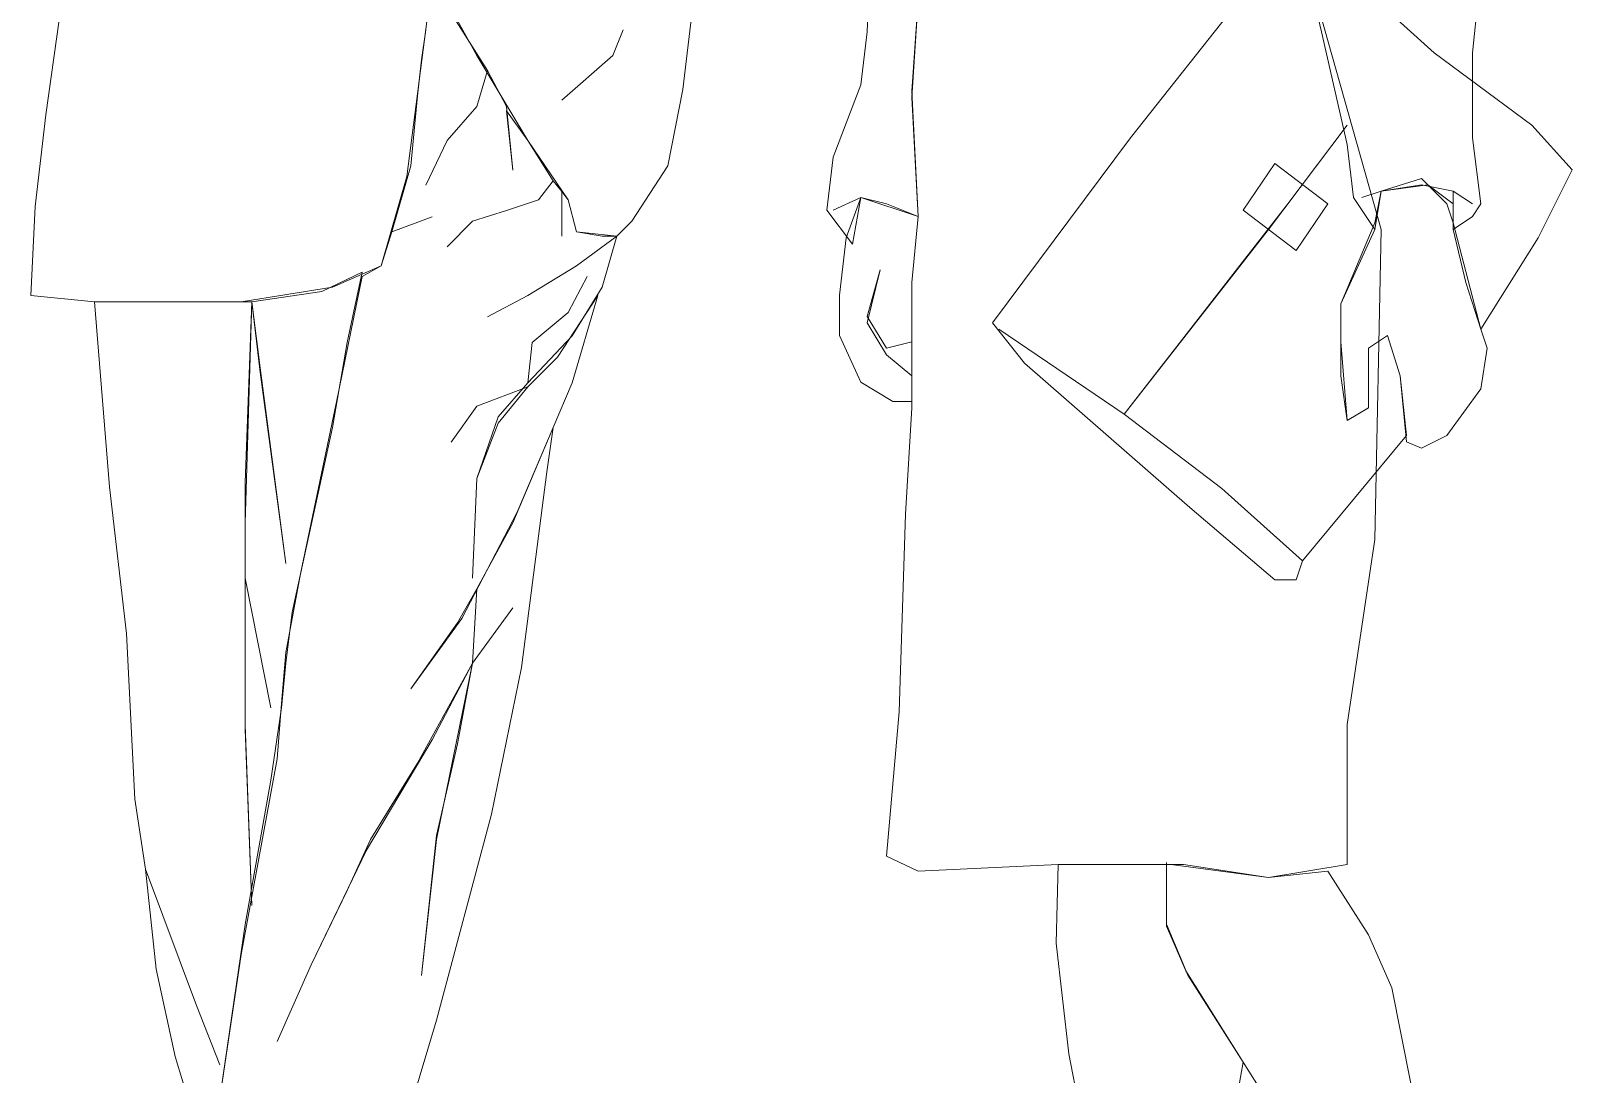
# Model space of a CAD drawing. Extents: x -2611510 to 954358, y -247163 to 181535.
# Drawn here: x 762423 to 763296, y -230115 to -229524 of the extents above; entities that cross this region are included whole.
import ezdxf

# ---------------------------------------------------------------- set-up
doc = ezdxf.new("R2010")
doc.units = 0
doc.linetypes.add('CONTINOUS', pattern=[0])
doc.layers.add('PEOPLE', color=1, linetype='Continuous', lineweight=0)
doc.layers.add('PP-COM', color=7, linetype='Continuous')
doc.styles.get("Standard").update_dxf_attribs({"font": '仿宋_GB2312.TTF', "width": 0.7})

# ---------------------------------------------------------------- blocks, each defined once
blk = doc.blocks.new('6')
at = {"layer": 'PEOPLE', "linetype": 'Continuous'}
for p, q in [((5292.5765, -3075.4996, -3.1795), (5292.5686, -3075.7029, -3.1795)), ((5293.1019, -3075.5736, -3.1795), (5292.896, -3075.8349, -3.1795)), ((5293.1019, -3075.5736, -3.1795), (5293.1336, -3075.7029, -3.1795)), ((5293.2735, -3075.7293, -3.1795), (5293.1019, -3075.5736, -3.1795)), ((5293.2075, -3075.9485, -3.1795), (5293.1019, -3075.5736, -3.1795)), ((5293.3211, -3075.7293, -3.1795), (5293.3343, -3075.6052, -3.1795)), ((5292.632, -3075.6633, -3.1795), (5292.6241, -3075.7848, -3.1795)), ((5292.6241, -3075.7769, -3.1795), (5292.632, -3075.6633, -3.1795)), ((5292.5686, -3075.7029, -3.1795), (5292.5607, -3075.7689, -3.1795)), ((5293.1336, -3075.7029, -3.1795), (5293.1653, -3075.8429, -3.1795)), ((5293.395, -3075.8191, -3.1795), (5293.2735, -3075.7293, -3.1795)), ((5293.3211, -3075.8349, -3.1795), (5293.3211, -3075.7293, -3.1795)), ((5292.5607, -3075.7689, -3.1795), (5292.5264, -3075.8587, -3.1795)), ((5292.632, -3075.9326, -3.1795), (5292.6241, -3075.7769, -3.1795)), ((5292.6241, -3075.7848, -3.1795), (5292.632, -3075.9326, -3.1795)), ((5292.896, -3075.8349, -3.1795), (5292.7244, -3076.0646, -3.1795)), ((5293.0676, -3075.9485, -3.1795), (5293.1653, -3075.8191, -3.1795)), ((5293.1653, -3075.8191, -3.1795), (5293.0914, -3075.9168, -3.1795)), ((5293.3316, -3075.9168, -3.1795), (5293.3211, -3075.8349, -3.1795)), ((5293.4451, -3075.8745, -3.1795), (5293.395, -3075.8191, -3.1795)), ((5293.1653, -3075.8429, -3.1795), (5293.1732, -3075.9088, -3.1795)), ((5292.5264, -3075.8587, -3.1795), (5292.5185, -3075.9247, -3.1795)), ((5293.0359, -3075.9247, -3.1795), (5293.0755, -3075.8666, -3.1795)), ((5293.0755, -3075.8666, -3.1795), (5293.1415, -3075.9168, -3.1795)), ((5293.0755, -3075.8666, -3.1795), (5293.0755, -3075.8666, -3.1795)), ((5293.4029, -3075.959, -3.1795), (5293.4451, -3075.8745, -3.1795)), ((5293.2577, -3075.8851, -3.1795), (5293.2075, -3075.9009, -3.1795)), ((5293.2075, -3075.9009, -3.1795), (5293.2656, -3075.893, -3.1795)), ((5293.2075, -3075.9009, -3.1795), (5293.2577, -3075.893, -3.1795)), ((5293.2894, -3075.9168, -3.1795), (5293.2577, -3075.8851, -3.1795)), ((5293.2577, -3075.893, -3.1795), (5293.2973, -3075.9009, -3.1795)), ((5293.2656, -3075.893, -3.1795), (5293.2973, -3075.9168, -3.1795)), ((5292.5607, -3075.9088, -3.1795), (5292.5264, -3075.9247, -3.1795)), ((5292.5264, -3075.9247, -3.1795), (5292.5607, -3075.9088, -3.1795)), ((5292.5607, -3075.9088, -3.1795), (5292.5422, -3075.959, -3.1795)), ((5292.5502, -3075.9669, -3.1795), (5292.5607, -3075.9088, -3.1795)), ((5292.5607, -3075.9088, -3.1795), (5292.5924, -3075.9168, -3.1795)), ((5292.632, -3075.9326, -3.1795), (5292.5607, -3075.9088, -3.1795)), ((5292.5607, -3075.9088, -3.1795), (5292.5607, -3075.9088, -3.1795)), ((5293.1732, -3075.9088, -3.1795), (5293.1996, -3075.9485, -3.1795)), ((5293.2075, -3075.9009, -3.1795), (5293.1838, -3075.9088, -3.1795)), ((5293.1838, -3075.9088, -3.1795), (5293.2075, -3075.9009, -3.1795)), ((5293.2075, -3075.9009, -3.1795), (5293.1996, -3075.9405, -3.1795)), ((5293.1996, -3075.9485, -3.1795), (5293.2075, -3075.9009, -3.1795)), ((5293.1996, -3075.9485, -3.1795), (5293.2075, -3075.9009, -3.1795)), ((5293.2075, -3075.9009, -3.1795), (5293.2075, -3075.9009, -3.1795)), ((5293.2973, -3075.9009, -3.1795), (5293.2973, -3075.9485, -3.1795)), ((5293.2973, -3075.9009, -3.1795), (5293.3211, -3075.9168, -3.1795)), ((5293.3211, -3075.9168, -3.1795), (5293.2973, -3075.9009, -3.1795)), ((5292.5185, -3075.9247, -3.1795), (5292.5502, -3075.9669, -3.1795)), ((5292.5924, -3075.9168, -3.1795), (5292.632, -3075.9326, -3.1795)), ((5292.632, -3075.9326, -3.1795), (5292.6241, -3076.0145, -3.1795)), ((5292.6241, -3076.0145, -3.1795), (5292.632, -3075.9326, -3.1795)), ((5293.0914, -3075.9168, -3.1795), (5292.8881, -3076.1781, -3.1795)), ((5293.1019, -3075.9749, -3.1795), (5293.0359, -3075.9247, -3.1795)), ((5293.1415, -3075.9168, -3.1795), (5293.1019, -3075.9749, -3.1795)), ((5293.2973, -3075.9405, -3.1795), (5293.2894, -3075.9168, -3.1795)), ((5293.2973, -3075.9168, -3.1795), (5293.2973, -3075.9485, -3.1795)), ((5293.2973, -3075.9485, -3.1795), (5293.3211, -3075.9326, -3.1795)), ((5293.3211, -3075.9326, -3.1795), (5293.3316, -3075.9168, -3.1795)), ((5292.8881, -3076.1781, -3.1795), (5293.0676, -3075.9485, -3.1795)), ((5293.1996, -3075.9405, -3.1795), (5293.1574, -3076.0409, -3.1795)), ((5293.1574, -3076.0409, -3.1795), (5293.1996, -3075.9485, -3.1795)), ((5293.1996, -3076.3339, -3.1795), (5293.2075, -3075.9485, -3.1795)), ((5293.3316, -3076.0725, -3.1795), (5293.2973, -3075.9405, -3.1795)), ((5293.2973, -3075.9485, -3.1795), (5293.3131, -3076.0145, -3.1795)), ((5292.5422, -3075.959, -3.1795), (5292.5343, -3076.0303, -3.1795)), ((5293.3316, -3076.0725, -3.1795), (5293.4029, -3075.959, -3.1795)), ((5292.5686, -3076.0646, -3.1795), (5292.5845, -3075.9986, -3.1795)), ((5292.5845, -3075.9986, -3.1795), (5292.5686, -3076.0567, -3.1795)), ((5292.6241, -3076.0145, -3.1795), (5292.6241, -3076.0884, -3.1795)), ((5292.6241, -3076.0884, -3.1795), (5292.6241, -3076.0145, -3.1795)), ((5293.3131, -3076.0145, -3.1795), (5293.3316, -3076.0725, -3.1795)), ((5292.5343, -3076.0303, -3.1795), (5292.5343, -3076.0805, -3.1795)), ((5293.1574, -3076.0884, -3.1795), (5293.1574, -3076.0409, -3.1795)), ((5293.1574, -3076.0409, -3.1795), (5293.1574, -3076.1306, -3.1795)), ((5292.5686, -3076.0567, -3.1795), (5292.5924, -3076.0963, -3.1795)), ((5292.5924, -3076.1042, -3.1795), (5292.5686, -3076.0646, -3.1795)), ((5292.7244, -3076.0646, -3.1795), (5292.764, -3076.1148, -3.1795)), ((5292.5343, -3076.0805, -3.1795), (5292.5607, -3076.1385, -3.1795)), ((5292.8881, -3076.1781, -3.1795), (5292.7323, -3076.0725, -3.1795)), ((5292.7323, -3076.0725, -3.1795), (5292.8881, -3076.1781, -3.1795)), ((5293.1917, -3076.0963, -3.1795), (5293.2155, -3076.0805, -3.1795)), ((5293.2155, -3076.0805, -3.1795), (5293.1917, -3076.0963, -3.1795)), ((5293.2155, -3076.0805, -3.1795), (5293.2313, -3076.1306, -3.1795)), ((5293.2313, -3076.1306, -3.1795), (5293.2155, -3076.0805, -3.1795)), ((5293.3395, -3076.0963, -3.1795), (5293.3316, -3076.0725, -3.1795)), ((5292.5924, -3076.0963, -3.1795), (5292.6241, -3076.0884, -3.1795)), ((5292.6241, -3076.1306, -3.1795), (5292.5924, -3076.1042, -3.1795)), ((5292.6241, -3076.0884, -3.1795), (5292.6241, -3076.1702, -3.1795)), ((5293.1653, -3076.1861, -3.1795), (5293.1574, -3076.0884, -3.1795)), ((5293.1917, -3076.1702, -3.1795), (5293.1917, -3076.0963, -3.1795)), ((5293.1917, -3076.0963, -3.1795), (5293.1917, -3076.1702, -3.1795)), ((5293.3316, -3076.1465, -3.1795), (5293.3395, -3076.0963, -3.1795)), ((5292.764, -3076.1148, -3.1795), (5292.9699, -3076.2943, -3.1795)), ((5292.5607, -3076.1385, -3.1795), (5292.6003, -3076.1623, -3.1795)), ((5292.6241, -3076.1623, -3.1795), (5292.6241, -3076.1306, -3.1795)), ((5293.1574, -3076.1306, -3.1795), (5293.1653, -3076.1861, -3.1795)), ((5293.2313, -3076.1306, -3.1795), (5293.2392, -3076.2125, -3.1795)), ((5293.2392, -3076.2045, -3.1795), (5293.2313, -3076.1306, -3.1795)), ((5292.6003, -3076.1623, -3.1795), (5292.6241, -3076.1623, -3.1795)), ((5293.2894, -3076.2045, -3.1795), (5293.3316, -3076.1465, -3.1795)), ((5292.6241, -3076.1702, -3.1795), (5292.6162, -3076.3022, -3.1795)), ((5293.0095, -3076.2705, -3.1795), (5292.8881, -3076.1781, -3.1795)), ((5292.8881, -3076.1781, -3.1795), (5293.0095, -3076.2705, -3.1795)), ((5293.1653, -3076.1861, -3.1795), (5293.1917, -3076.1702, -3.1795)), ((5293.1917, -3076.1702, -3.1795), (5293.1653, -3076.1861, -3.1795)), ((5293.1098, -3076.3603, -3.1795), (5293.2392, -3076.2045, -3.1795)), ((5293.2392, -3076.2125, -3.1795), (5293.2577, -3076.2204, -3.1795)), ((5293.2577, -3076.2204, -3.1795), (5293.2894, -3076.2045, -3.1795)), ((5293.1098, -3076.3603, -3.1795), (5293.0095, -3076.2705, -3.1795)), ((5293.0095, -3076.2705, -3.1795), (5293.1098, -3076.3603, -3.1795)), ((5292.9699, -3076.2943, -3.1795), (5293.0755, -3076.3841, -3.1795)), ((5292.6162, -3076.3022, -3.1795), (5292.6082, -3076.5478, -3.1795)), ((5293.1653, -3076.5636, -3.1795), (5293.1996, -3076.3339, -3.1795)), ((5293.1019, -3076.3841, -3.1795), (5293.1098, -3076.3603, -3.1795)), ((5293.0755, -3076.3841, -3.1795), (5293.1019, -3076.3841, -3.1795)), ((5292.6082, -3076.5478, -3.1795), (5292.5924, -3076.7273, -3.1795)), ((5293.1653, -3076.7378, -3.1795), (5293.1653, -3076.5636, -3.1795)), ((5292.5924, -3076.7273, -3.1795), (5292.632, -3076.7458, -3.1795)), ((5292.632, -3076.7458, -3.1795), (5292.8062, -3076.7378, -3.1795)), ((5292.8062, -3076.7378, -3.1795), (5292.8036, -3076.8355, -3.1795)), ((5292.8062, -3076.7378, -3.1795), (5292.8062, -3076.7378, -3.1795)), ((5292.8062, -3076.7378, -3.1795), (5292.962, -3076.7378, -3.1795)), ((5292.9462, -3076.7378, -3.1795), (5292.8062, -3076.7378, -3.1795)), ((5292.9409, -3076.8118, -3.1795), (5292.9409, -3076.7352, -3.1795)), ((5292.9409, -3076.7352, -3.1795), (5292.9409, -3076.8144, -3.1795)), ((5293.0676, -3076.7537, -3.1795), (5292.9462, -3076.7378, -3.1795)), ((5292.962, -3076.7378, -3.1795), (5293.0676, -3076.7537, -3.1795)), ((5293.0676, -3076.7537, -3.1795), (5293.1653, -3076.7378, -3.1795)), ((5293.1415, -3076.7458, -3.1795), (5293.0676, -3076.7537, -3.1795)), ((5293.1917, -3076.825, -3.1795), (5293.1415, -3076.7458, -3.1795)), ((5292.9673, -3076.8751, -3.1795), (5292.9409, -3076.8118, -3.1795)), ((5292.9409, -3076.8144, -3.1795), (5292.9646, -3076.8698, -3.1795)), ((5293.2207, -3076.891, -3.1795), (5293.1917, -3076.825, -3.1795)), ((5292.8036, -3076.8355, -3.1795), (5292.8194, -3076.9728, -3.1795)), ((5292.9646, -3076.8698, -3.1795), (5293.0359, -3076.9834, -3.1795)), ((5293.0359, -3076.9834, -3.1795), (5292.9673, -3076.8751, -3.1795)), ((5293.2445, -3077.0098, -3.1795), (5293.2207, -3076.891, -3.1795)), ((5292.8194, -3076.9728, -3.1795), (5292.859, -3077.1814, -3.1795)), ((5293.0174, -3077.089, -3.1795), (5293.0359, -3076.9834, -3.1795)), ((5293.0359, -3076.9834, -3.1795), (5293.1178, -3077.1127, -3.1795))]:
    blk.add_line(p, q, dxfattribs=at)
at = {"layer": 'PEOPLE', "color": 155, "linetype": 'Continuous'}
for p, q in [((5291.5708, -3075.6373, -3.1795), (5291.5471, -3075.8063, -3.1795)), ((5291.996, -3075.8829, -3.1795), (5292.0277, -3075.6373, -3.1795)), ((5292.0277, -3075.6321, -3.1795), (5292.0831, -3075.7324, -3.1795)), ((5292.0963, -3075.7509, -3.1795), (5292.0409, -3075.6637, -3.1795)), ((5292.3392, -3075.7746, -3.1795), (5292.3524, -3075.6637, -3.1795)), ((5292.0197, -3075.7007, -3.1795), (5292.0145, -3075.7377, -3.1795)), ((5292.2653, -3075.7007, -3.1795), (5292.2521, -3075.7324, -3.1795)), ((5292.2521, -3075.7324, -3.1795), (5292.2653, -3075.7007, -3.1795)), ((5292.0145, -3075.7377, -3.1795), (5292.0092, -3075.7826, -3.1795)), ((5292.0831, -3075.7324, -3.1795), (5292.1465, -3075.838, -3.1795)), ((5292.2521, -3075.7324, -3.1795), (5292.1887, -3075.7878, -3.1795)), ((5292.1887, -3075.7878, -3.1795), (5292.2521, -3075.7324, -3.1795)), ((5292.0963, -3075.7509, -3.1795), (5292.0831, -3075.7958, -3.1795)), ((5292.0831, -3075.7958, -3.1795), (5292.0963, -3075.7509, -3.1795)), ((5292.1201, -3075.7958, -3.1795), (5292.0963, -3075.7509, -3.1795)), ((5292.3208, -3075.8697, -3.1795), (5292.3392, -3075.7746, -3.1795)), ((5292.0092, -3075.7826, -3.1795), (5292.0013, -3075.8697, -3.1795)), ((5292.0831, -3075.7958, -3.1795), (5292.0461, -3075.838, -3.1795)), ((5292.0461, -3075.838, -3.1795), (5292.0831, -3075.7958, -3.1795)), ((5292.128, -3075.875, -3.1795), (5292.1201, -3075.7958, -3.1795)), ((5291.5471, -3075.8063, -3.1795), (5291.5339, -3075.9199, -3.1795)), ((5292.1465, -3075.838, -3.1795), (5292.1201, -3075.801, -3.1795)), ((5292.1201, -3075.801, -3.1795), (5292.128, -3075.875, -3.1795)), ((5292.0461, -3075.838, -3.1795), (5292.0197, -3075.8935, -3.1795)), ((5292.0197, -3075.8935, -3.1795), (5292.0461, -3075.838, -3.1795)), ((5292.1465, -3075.838, -3.1795), (5292.1967, -3075.9119, -3.1795)), ((5292.1782, -3075.8882, -3.1795), (5292.1465, -3075.838, -3.1795)), ((5292.0013, -3075.8697, -3.1795), (5291.9775, -3075.9516, -3.1795)), ((5292.2759, -3075.9383, -3.1795), (5292.3208, -3075.8697, -3.1795)), ((5291.9643, -3075.9938, -3.1795), (5291.996, -3075.8829, -3.1795)), ((5292.1782, -3075.8882, -3.1795), (5292.1597, -3075.9119, -3.1795)), ((5292.1597, -3075.9119, -3.1795), (5292.1782, -3075.8882, -3.1795)), ((5292.1887, -3075.9014, -3.1795), (5292.1782, -3075.8882, -3.1795)), ((5292.1597, -3075.9119, -3.1795), (5292.1201, -3075.9252, -3.1795)), ((5292.1201, -3075.9252, -3.1795), (5292.1597, -3075.9119, -3.1795)), ((5292.1967, -3075.9119, -3.1795), (5292.1887, -3075.9014, -3.1795)), ((5292.1887, -3075.9014, -3.1795), (5292.1887, -3075.9568, -3.1795)), ((5292.1887, -3075.9568, -3.1795), (5292.1887, -3075.9014, -3.1795)), ((5292.1967, -3075.9119, -3.1795), (5292.2072, -3075.9516, -3.1795)), ((5292.2072, -3075.9516, -3.1795), (5292.1967, -3075.9119, -3.1795)), ((5291.5339, -3075.9199, -3.1795), (5291.5286, -3076.0308, -3.1795)), ((5292.1201, -3075.9252, -3.1795), (5292.0778, -3075.9383, -3.1795)), ((5292.0778, -3075.9383, -3.1795), (5292.1201, -3075.9252, -3.1795)), ((5291.9775, -3075.9516, -3.1795), (5291.9643, -3075.9938, -3.1795)), ((5292.0277, -3075.9331, -3.1795), (5291.9775, -3075.9516, -3.1795)), ((5291.9775, -3075.9516, -3.1795), (5292.0277, -3075.9331, -3.1795)), ((5292.0277, -3075.9331, -3.1795), (5292.0277, -3075.9331, -3.1795)), ((5292.0778, -3075.9383, -3.1795), (5292.0461, -3075.97, -3.1795)), ((5292.0461, -3075.97, -3.1795), (5292.0778, -3075.9383, -3.1795)), ((5292.2072, -3075.9516, -3.1795), (5292.2389, -3075.9568, -3.1795)), ((5292.2574, -3075.9568, -3.1795), (5292.2072, -3075.9516, -3.1795)), ((5292.2574, -3075.9568, -3.1795), (5292.2759, -3075.9383, -3.1795)), ((5292.2574, -3075.9568, -3.1795), (5292.2072, -3075.9938, -3.1795)), ((5292.2072, -3075.9938, -3.1795), (5292.2574, -3075.9568, -3.1795)), ((5292.2389, -3076.0202, -3.1795), (5292.2574, -3075.9568, -3.1795)), ((5292.2389, -3075.9568, -3.1795), (5292.2574, -3075.9568, -3.1795)), ((5291.9405, -3076.0017, -3.1795), (5291.8903, -3076.0255, -3.1795)), ((5291.9036, -3076.0202, -3.1795), (5291.9643, -3075.9938, -3.1795)), ((5291.9405, -3076.007, -3.1795), (5291.9088, -3076.1628, -3.1795)), ((5291.922, -3076.0889, -3.1795), (5291.9405, -3076.0017, -3.1795)), ((5291.9643, -3075.9938, -3.1795), (5291.9405, -3076.007, -3.1795)), ((5292.2072, -3075.9938, -3.1795), (5292.1465, -3076.0308, -3.1795)), ((5292.1465, -3076.0308, -3.1795), (5292.2072, -3075.9938, -3.1795)), ((5292.1967, -3076.0519, -3.1795), (5292.2204, -3076.007, -3.1795)), ((5292.2204, -3076.007, -3.1795), (5292.1967, -3076.0519, -3.1795)), ((5291.79, -3076.0387, -3.1795), (5291.9036, -3076.0202, -3.1795)), ((5291.8903, -3076.0255, -3.1795), (5291.8032, -3076.0387, -3.1795)), ((5292.2019, -3076.0809, -3.1795), (5292.2389, -3076.0202, -3.1795)), ((5291.5286, -3076.0308, -3.1795), (5291.6078, -3076.0387, -3.1795)), ((5291.6078, -3076.0387, -3.1795), (5291.79, -3076.0387, -3.1795)), ((5291.8032, -3076.0387, -3.1795), (5291.6078, -3076.0387, -3.1795)), ((5291.6078, -3076.0387, -3.1795), (5291.6263, -3076.2684, -3.1795)), ((5291.8032, -3076.0387, -3.1795), (5291.7953, -3076.3133, -3.1795)), ((5291.7953, -3076.2631, -3.1795), (5291.8032, -3076.0387, -3.1795)), ((5291.8032, -3076.0387, -3.1795), (5291.8138, -3076.1206, -3.1795)), ((5291.8138, -3076.1258, -3.1795), (5291.8032, -3076.0387, -3.1795)), ((5292.1465, -3076.0308, -3.1795), (5292.0963, -3076.0572, -3.1795)), ((5292.0963, -3076.0572, -3.1795), (5292.1465, -3076.0308, -3.1795)), ((5292.2336, -3076.0308, -3.1795), (5292.1834, -3076.1073, -3.1795)), ((5292.2019, -3076.139, -3.1795), (5292.2336, -3076.0308, -3.1795)), ((5292.1518, -3076.0889, -3.1795), (5292.1967, -3076.0519, -3.1795)), ((5292.1967, -3076.0519, -3.1795), (5292.1518, -3076.0889, -3.1795)), ((5292.1465, -3076.139, -3.1795), (5292.2019, -3076.0809, -3.1795)), ((5291.9036, -3076.1945, -3.1795), (5291.922, -3076.0889, -3.1795)), ((5292.1465, -3076.139, -3.1795), (5292.1518, -3076.0889, -3.1795)), ((5292.1518, -3076.0889, -3.1795), (5292.1465, -3076.139, -3.1795)), ((5291.8138, -3076.1206, -3.1795), (5291.8455, -3076.3635, -3.1795)), ((5292.1834, -3076.1073, -3.1795), (5292.1465, -3076.1443, -3.1795)), ((5291.8455, -3076.3635, -3.1795), (5291.8138, -3076.1258, -3.1795)), ((5292.1095, -3076.1813, -3.1795), (5292.1465, -3076.139, -3.1795)), ((5292.1782, -3076.1945, -3.1795), (5292.2019, -3076.139, -3.1795)), ((5291.9088, -3076.1628, -3.1795), (5291.8639, -3076.3767, -3.1795)), ((5292.1465, -3076.1443, -3.1795), (5292.0831, -3076.1681, -3.1795)), ((5292.0831, -3076.1681, -3.1795), (5292.1465, -3076.1443, -3.1795)), ((5292.1465, -3076.1443, -3.1795), (5292.1095, -3076.1892, -3.1795)), ((5292.0831, -3076.1681, -3.1795), (5292.0514, -3076.213, -3.1795)), ((5292.0514, -3076.213, -3.1795), (5292.0831, -3076.1681, -3.1795)), ((5292.0831, -3076.2579, -3.1795), (5292.1095, -3076.1813, -3.1795)), ((5291.8534, -3076.4242, -3.1795), (5291.9036, -3076.1945, -3.1795)), ((5292.1095, -3076.1892, -3.1795), (5292.0831, -3076.2579, -3.1795)), ((5292.128, -3076.3133, -3.1795), (5292.1782, -3076.1945, -3.1795)), ((5292.1782, -3076.1945, -3.1795), (5292.1333, -3076.3001, -3.1795)), ((5292.1703, -3076.2499, -3.1795), (5292.1782, -3076.1945, -3.1795)), ((5292.0831, -3076.2579, -3.1795), (5292.0778, -3076.382, -3.1795)), ((5292.0778, -3076.382, -3.1795), (5292.0831, -3076.2579, -3.1795)), ((5292.1386, -3076.4929, -3.1795), (5292.1703, -3076.2499, -3.1795)), ((5291.6263, -3076.2684, -3.1795), (5291.6474, -3076.4506, -3.1795)), ((5291.7953, -3076.382, -3.1795), (5291.7953, -3076.2631, -3.1795)), ((5291.7953, -3076.3133, -3.1795), (5291.7953, -3076.5694, -3.1795)), ((5292.1333, -3076.3001, -3.1795), (5292.0646, -3076.4321, -3.1795)), ((5292.0831, -3076.3952, -3.1795), (5292.128, -3076.3133, -3.1795)), ((5291.7953, -3076.382, -3.1795), (5291.827, -3076.543, -3.1795)), ((5291.827, -3076.543, -3.1795), (5291.7953, -3076.382, -3.1795)), ((5291.7953, -3076.5642, -3.1795), (5291.7953, -3076.382, -3.1795)), ((5291.8639, -3076.3767, -3.1795), (5291.8455, -3076.4744, -3.1795)), ((5292.0593, -3076.4374, -3.1795), (5292.0831, -3076.3952, -3.1795)), ((5292.0831, -3076.3952, -3.1795), (5292.0778, -3076.4876, -3.1795)), ((5292.0778, -3076.4876, -3.1795), (5292.0831, -3076.3952, -3.1795)), ((5291.8455, -3076.4876, -3.1795), (5291.8534, -3076.4242, -3.1795)), ((5292.0778, -3076.4876, -3.1795), (5292.128, -3076.4189, -3.1795)), ((5292.128, -3076.4189, -3.1795), (5292.0778, -3076.4876, -3.1795)), ((5292.0646, -3076.4321, -3.1795), (5292.0013, -3076.5193, -3.1795)), ((5292.0013, -3076.5193, -3.1795), (5292.0593, -3076.4374, -3.1795)), ((5291.6474, -3076.4506, -3.1795), (5291.658, -3076.6566, -3.1795)), ((5291.8455, -3076.4744, -3.1795), (5291.8402, -3076.5378, -3.1795)), ((5291.8402, -3076.543, -3.1795), (5291.8455, -3076.4876, -3.1795)), ((5292.0092, -3076.6117, -3.1795), (5292.0778, -3076.4876, -3.1795)), ((5292.0778, -3076.4876, -3.1795), (5292.0277, -3076.5827, -3.1795)), ((5292.0329, -3076.7068, -3.1795), (5292.0778, -3076.4876, -3.1795)), ((5292.0778, -3076.4876, -3.1795), (5292.0593, -3076.5879, -3.1795)), ((5292.1016, -3076.6751, -3.1795), (5292.1386, -3076.4929, -3.1795)), ((5291.827, -3076.6328, -3.1795), (5291.8402, -3076.543, -3.1795)), ((5291.8402, -3076.5378, -3.1795), (5291.8349, -3076.6064, -3.1795)), ((5291.8032, -3076.7886, -3.1795), (5291.7953, -3076.5642, -3.1795)), ((5291.7953, -3076.5694, -3.1795), (5291.8032, -3076.7886, -3.1795)), ((5292.0277, -3076.5827, -3.1795), (5291.9458, -3076.72, -3.1795)), ((5292.0593, -3076.5879, -3.1795), (5292.0329, -3076.7015, -3.1795)), ((5291.8349, -3076.6064, -3.1795), (5291.79, -3076.8494, -3.1795)), ((5291.9511, -3076.7068, -3.1795), (5292.0092, -3076.6117, -3.1795)), ((5291.7953, -3076.8124, -3.1795), (5291.827, -3076.6328, -3.1795)), ((5291.658, -3076.6566, -3.1795), (5291.6712, -3076.7437, -3.1795)), ((5292.0329, -3076.9312, -3.1795), (5292.1016, -3076.6751, -3.1795)), ((5291.922, -3076.7701, -3.1795), (5291.9511, -3076.7068, -3.1795)), ((5292.0329, -3076.7015, -3.1795), (5292.0145, -3076.8758, -3.1795)), ((5292.0145, -3076.8758, -3.1795), (5292.0329, -3076.7068, -3.1795)), ((5291.9458, -3076.72, -3.1795), (5291.8771, -3076.8625, -3.1795)), ((5291.6712, -3076.7437, -3.1795), (5291.7346, -3076.9127, -3.1795)), ((5291.7346, -3076.9127, -3.1795), (5291.6712, -3076.7437, -3.1795)), ((5291.6712, -3076.7437, -3.1795), (5291.6844, -3076.8678, -3.1795)), ((5291.8771, -3076.8625, -3.1795), (5291.922, -3076.7701, -3.1795)), ((5291.753, -3077.1002, -3.1795), (5291.7953, -3076.8124, -3.1795)), ((5291.79, -3076.8494, -3.1795), (5291.753, -3077.1002, -3.1795)), ((5291.6844, -3076.8678, -3.1795), (5291.7082, -3076.9761, -3.1795)), ((5291.8771, -3076.8625, -3.1795), (5291.8349, -3076.9576, -3.1795)), ((5291.8349, -3076.9576, -3.1795), (5291.8771, -3076.8625, -3.1795)), ((5291.7346, -3076.9127, -3.1795), (5291.7636, -3076.9867, -3.1795)), ((5291.7636, -3076.9867, -3.1795), (5291.7346, -3076.9127, -3.1795)), ((5291.996, -3077.0553, -3.1795), (5292.0329, -3076.9312, -3.1795)), ((5291.7082, -3076.9761, -3.1795), (5291.7398, -3077.0817, -3.1795))]:
    blk.add_line(p, q, dxfattribs=at)
at = {"layer": 'PEOPLE', "color": 155, "linetype": 'Continuous', "text_generation_flag": 4, "width": 0.8, "flags": 9}
for tag in ['YSIZE', 'XSIZE']:
    blk.add_attdef(tag, (5291.8877, -3077.6204, -3.1795), '', height=0.000864, rotation=180, dxfattribs=at)
at = {"layer": 'PEOPLE', "text_generation_flag": 4, "width": 0.8, "flags": 9}
for tag in ['XSIZE', 'YSIZE']:
    blk.add_attdef(tag, (5292.9858, -3077.6143, -3.1795), '', height=0.000864, rotation=180, dxfattribs=at)

msp = doc.modelspace()

# ---------------------------------------------------------------- block references
at = {"layer": 'PP-COM', "color": 7, "linetype": 'CONTINOUS', "xscale": 455.625, "yscale": 455.625, "zscale": 455.625}
msp.add_blockref('6', (-1648529.48, 1171842.35, -28707.33), dxfattribs=at)

doc.saveas('drawing.dxf')
